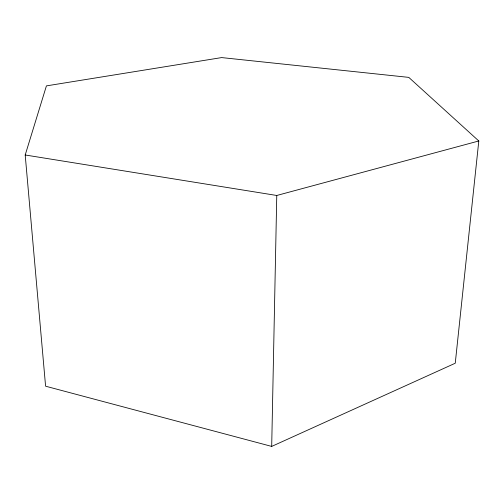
<?xml version="1.0" encoding="UTF-8"?>
<svg xmlns="http://www.w3.org/2000/svg" width="504" height="504" viewBox="0 0 504 504"><rect width="100%" height="100%" fill="white"/><g stroke="black" fill="none" stroke-linecap="round" stroke-linejoin="round"><path stroke-width="0.76" d="M271.694 446.412L276.765 195.476L478.8 140.975L455.251 363.233L271.694 446.412L45.587 386.196L25.2 154.993L46.418 85.882L221.653 57.588L408.769 77.377L478.8 140.975M25.2 154.993L276.765 195.476"/></g></svg>
